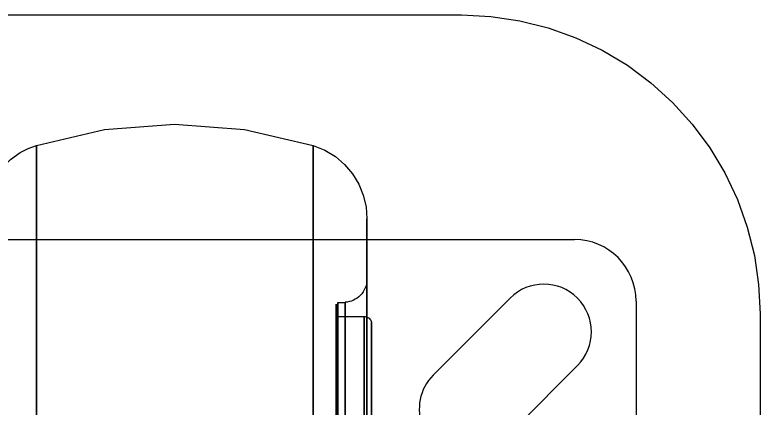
# Model space of a CAD drawing. Header units: millimetres. Extents: x 10366 to 13995, y 24552 to 29685.
# Drawn here: x 13149.36 to 13199.28, y 27346.87 to 27373.17 of the extents above; entities that cross this region are included whole.
import ezdxf

# ---------------------------------------------------------------- set-up
doc = ezdxf.new("R2010")
doc.units = ezdxf.units.MM
doc.header["$LTSCALE"] = 3
doc.layers.add('DomyÅ›lny', color=7, linetype='Continuous')

msp = doc.modelspace()

# ---------------------------------------------------------------- linework, layer by layer
at = {"layer": 'DomyÅ›lny'}
for p, q in [((12962.403, 27373.174), (13179.28, 27373.174)), ((13133.296, 27358.148), (13186.848, 27358.148)), ((13182.531, 27354.226), (13177.382, 27349.077)), ((13170.983, 27353.926), (13171.482, 27353.926)), ((13190.968, 27354.028), (13190.968, 27300.476)), ((13199.28, 27353.174), (13199.28, 27136.296)), ((13170.989, 27352.999), (13172.757, 27352.999)), ((13181.897, 27344.562), (13187.046, 27349.711))]:
    msp.add_line(p, q, dxfattribs=at)
for points in [[(13179.28, 27373.174, 0), (13181.24, 27373.078, 0), (13183.182, 27372.79, 0), (13185.086, 27372.313, 0), (13186.934, 27371.652, 0), (13188.708, 27370.813, 0), (13190.391, 27369.804, 0), (13191.968, 27368.634, 0), (13193.422, 27367.317, 0), (13194.74, 27365.862, 0), (13195.909, 27364.286, 0), (13196.918, 27362.603, 0), (13197.757, 27360.829, 0), (13198.419, 27358.981, 0), (13198.895, 27357.078, 0), (13199.184, 27355.135, 0), (13199.28, 27353.174, 0)], [(13150.804, 27364.449, 0), (13155.356, 27365.51, 0), (13160.04, 27365.871, 0), (13164.737, 27365.517, 0), (13169.341, 27364.449, 0)], [(13147.199, 27359.536, 0), (13147.216, 27359.947, 0), (13147.348, 27360.764, 0), (13147.607, 27361.544, 0), (13147.989, 27362.275, 0), (13148.477, 27362.931, 0), (13149.058, 27363.497, 0), (13149.712, 27363.96, 0), (13150.244, 27364.236, 0), (13150.804, 27364.449, 0)], [(13169.341, 27364.448, 0), (13170.111, 27364.136, 0), (13170.825, 27363.701, 0), (13171.448, 27363.166, 0), (13171.977, 27362.543, 0), (13172.394, 27361.854, 0), (13172.698, 27361.116, 0), (13172.883, 27360.338, 0), (13172.945, 27359.536, 0)], [(13172.945, 27355.494, 0), (13172.938, 27355.343, 0), (13172.916, 27355.192, 0), (13172.879, 27355.047, 0), (13172.828, 27354.905, 0), (13172.766, 27354.771, 0), (13172.69, 27354.643, 0), (13172.603, 27354.524, 0), (13172.506, 27354.415, 0), (13172.399, 27354.315, 0), (13172.284, 27354.227, 0), (13172.161, 27354.15, 0), (13172.033, 27354.085, 0), (13171.9, 27354.032, 0), (13171.763, 27353.992, 0), (13171.625, 27353.966, 0), (13171.482, 27353.952, 0)], [(13172.757, 27352.999, 0), (13172.846, 27352.99, 0), (13172.931, 27352.968, 0), (13173.009, 27352.932, 0), (13173.08, 27352.885, 0), (13173.141, 27352.827, 0), (13173.192, 27352.76, 0), (13173.23, 27352.689, 0), (13173.256, 27352.611, 0)]]:
    msp.add_polyline3d(points, dxfattribs=at)
for points in [[(13150.804, 27327.252, 0), (13150.804, 27364.449, 0)], [(13169.341, 27327.252, 0), (13169.341, 27364.449, 0)], [(13172.945, 27327.252, 0), (13172.945, 27294.968, 0), (13172.945, 27327.252, 0), (13172.945, 27359.536, 0)], [(13172.945, 27327.252, 0), (13172.945, 27355.494, 0), (13172.945, 27327.252, 0), (13172.945, 27299.01, 0)], [(13170.886, 27327.252, 0), (13170.886, 27300.682, 0), (13170.886, 27327.252, 0), (13170.886, 27353.823, 0)], [(13170.983, 27327.252, 0), (13170.983, 27353.926, 0)], [(13170.983, 27327.252, 0), (13170.983, 27353.926, 0), (13170.983, 27327.252, 0), (13170.983, 27300.579, 0)], [(13171.482, 27327.252, 0), (13171.482, 27353.952, 0)], [(13171.482, 27327.252, 0), (13171.482, 27300.553, 0), (13171.482, 27327.252, 0), (13171.482, 27353.952, 0)], [(13170.886, 27327.252, 0), (13170.886, 27353.101, 0), (13170.886, 27327.252, 0), (13170.886, 27301.403, 0)], [(13172.757, 27327.252, 0), (13172.757, 27352.999, 0), (13172.757, 27327.252, 0), (13172.757, 27301.506, 0)], [(13173.256, 27327.252, 0), (13173.256, 27301.894, 0), (13173.256, 27327.252, 0), (13173.256, 27352.611, 0)]]:
    msp.add_polyline3d(points, close=True, dxfattribs=at)
for centre, radius, start, end in [((13186.848, 27354.028), 4.119, 0, 90), ((13184.789, 27351.969), 3.193, 315, 135), ((13179.64, 27346.819), 3.193, 135, 270)]:
    msp.add_arc(centre, radius, start, end, dxfattribs=at)

doc.saveas('drawing.dxf')
